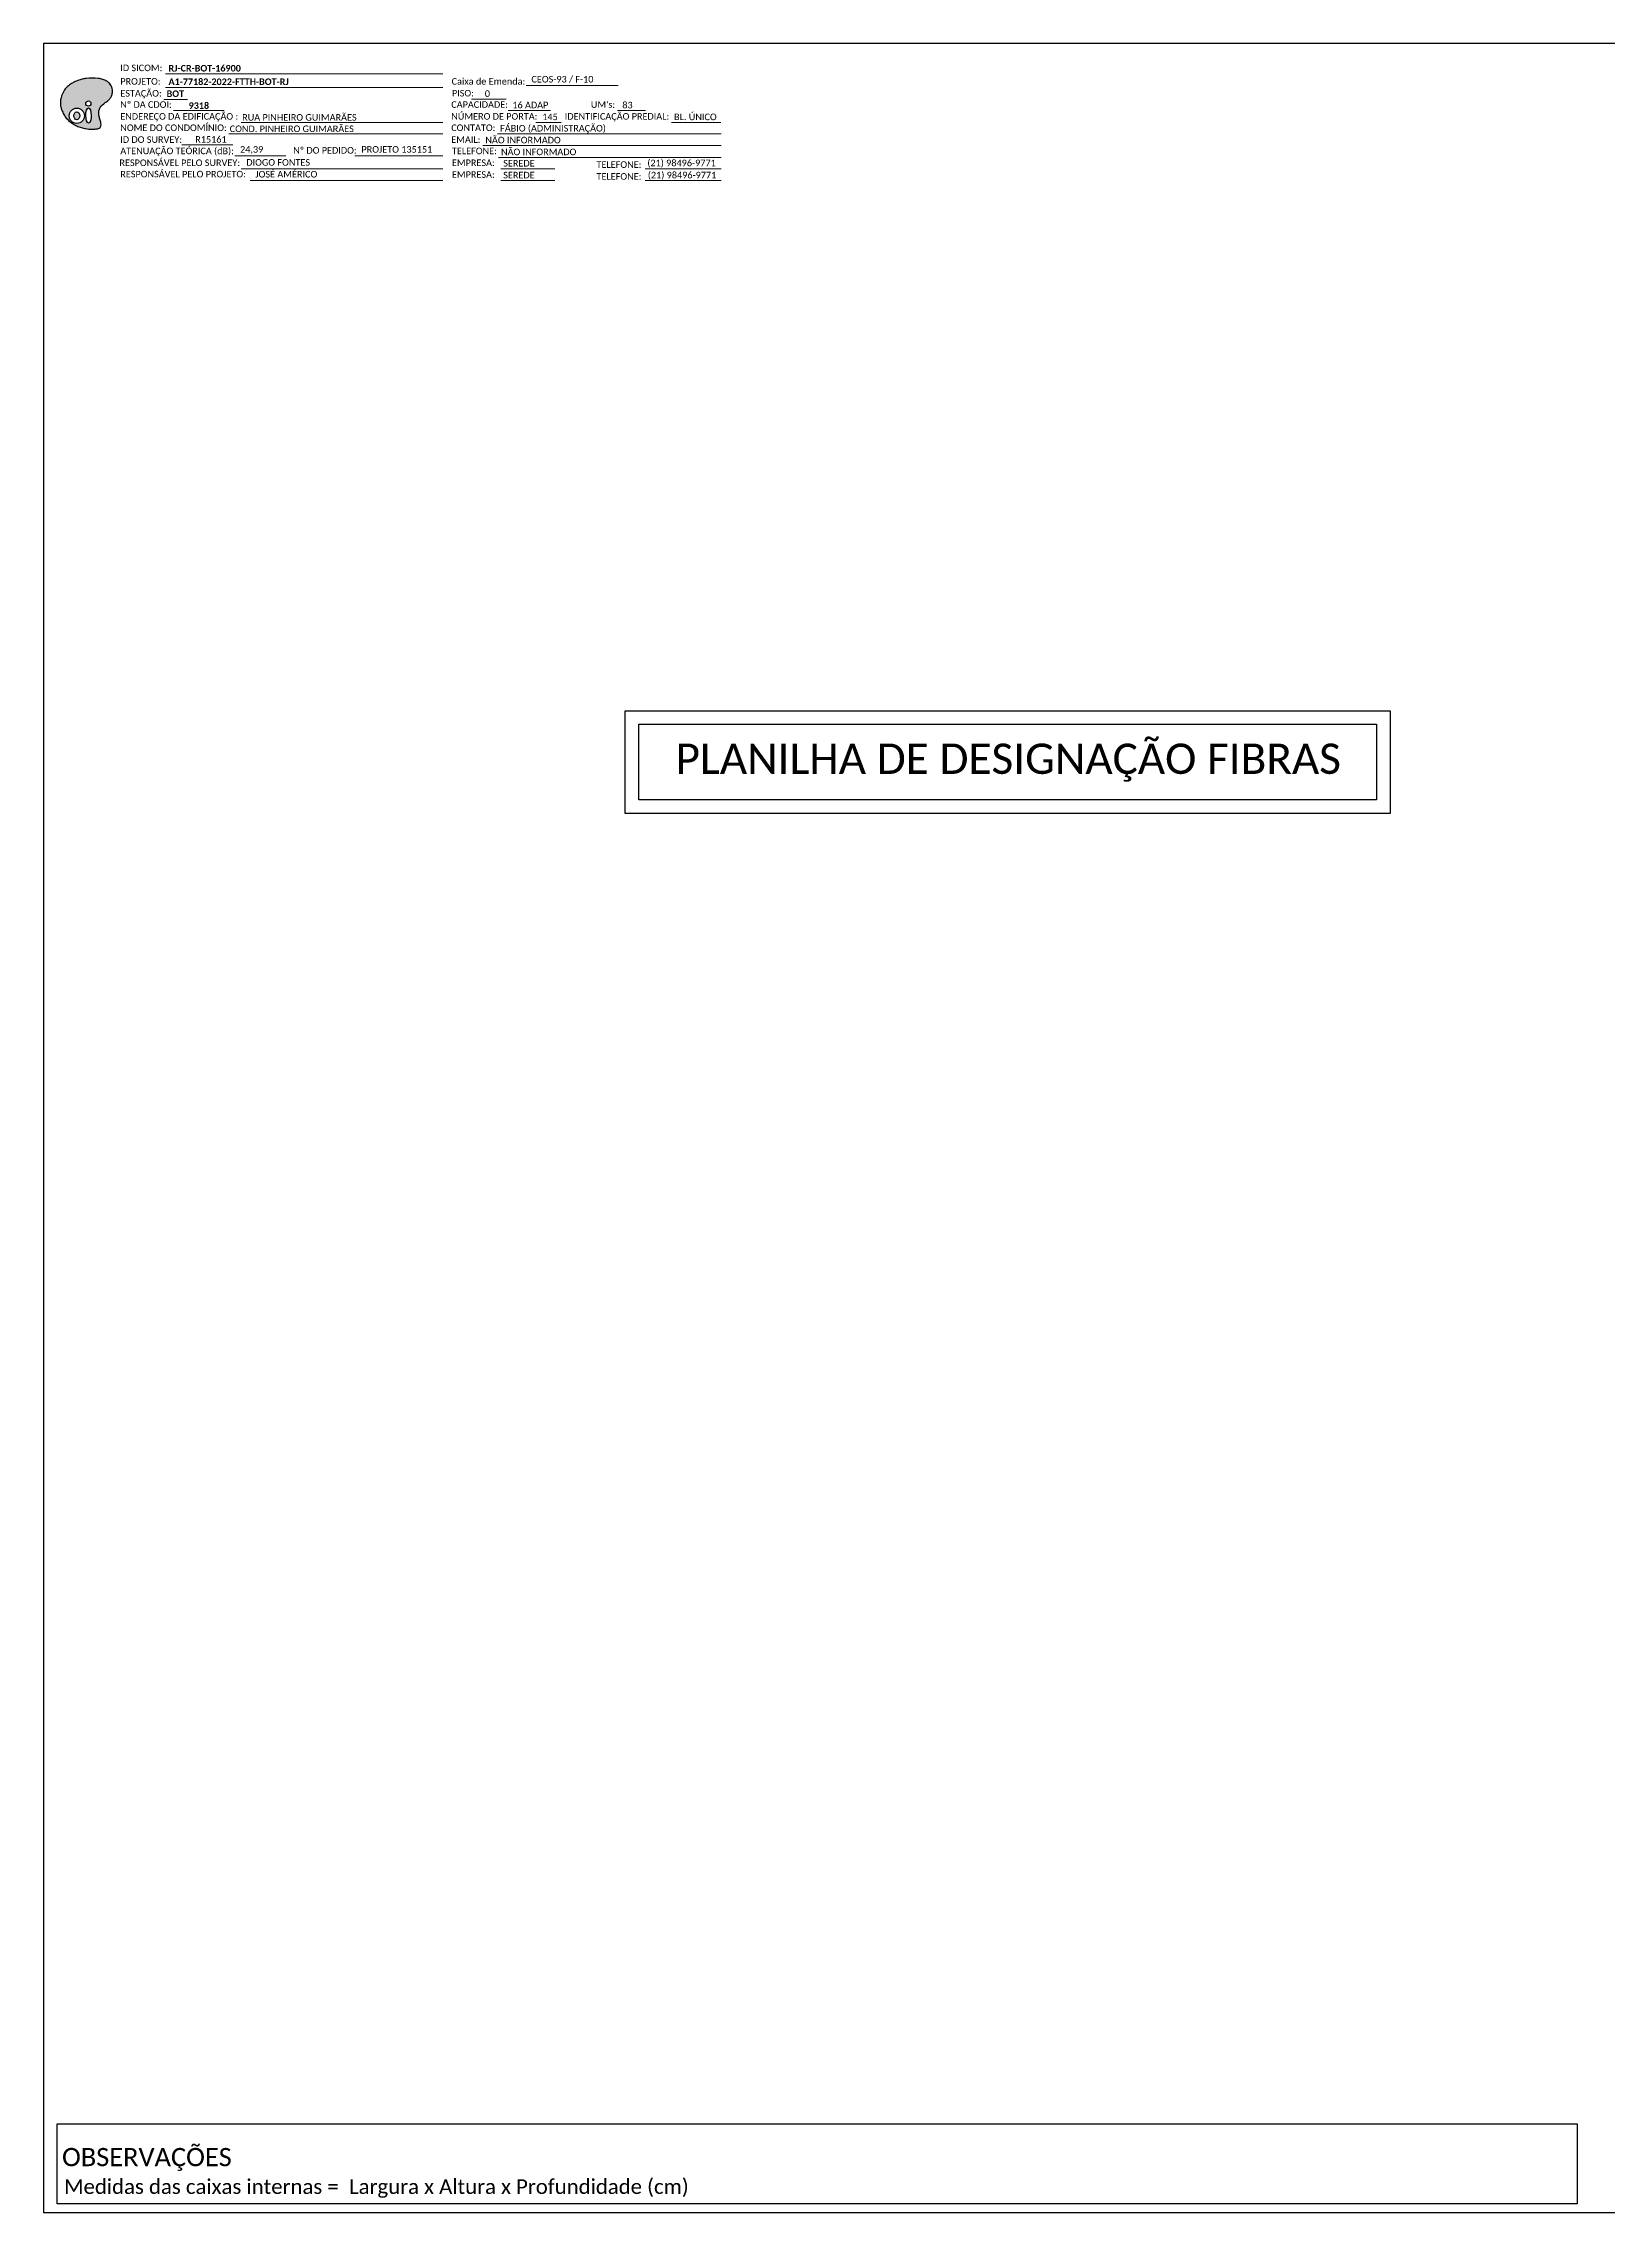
# Model space of a CAD drawing. Extents: x -86 to 1625, y 705 to 1299.
# Drawn here: x 786 to 1215, y 705 to 1299 of the extents above; entities that cross this region are included whole.
import ezdxf
from ezdxf.enums import TextEntityAlignment as Align

# ---------------------------------------------------------------- set-up
doc = ezdxf.new("R2010")
doc.units = 0
doc.styles.get("Standard").update_dxf_attribs({"font": 'arial.ttf'})
doc.styles.add('WMF-Calibri0', font='calibri.ttf')
doc.styles.add('WMF-Calibri1', font='calibrib.ttf')

# ---------------------------------------------------------------- blocks, each defined once
blk = doc.blocks.new('OI')
h = blk.add_hatch(color=40)
edge = h.paths.add_edge_path()
edge.add_spline(control_points=[(4.35, -0.67), (3.92, -0.99), (3.26, -1.5), (2.81, -2.59), (2.9, -3.5), (3.06, -4.27), (3.31, -4.85), (3.37, -5.39), (3.4, -5.88), (3.2, -6.4), (2.54, -6.61), (1.65, -6.63), (0.55, -6.67), (-0.56, -6.42), (-1.61, -6.14), (-2.77, -5.61), (-3.92, -4.77), (-4.89, -3.7), (-5.34, -2.65), (-5.6, -1.94), (-5.85, -0.96), (-5.71, 0.47), (-5.1, 2.02), (-4.14, 3.02), (-3.3, 3.61), (-2.37, 4.16), (-1.36, 4.44), (-0.56, 4.7), (0.79, 4.85), (2.24, 4.97), (3.79, 4.57), (4.67, 4.21), (5.44, 3.65), (5.76, 2.99), (6.03, 2.21), (6.01, 1.46), (5.72, 0.64), (5.31, 0.08), (4.88, -0.38), (4.51, -0.55), (4.35, -0.67)], knot_values=[0, 0, 0, 0, 1.60434, 2.417191, 3.427595, 4.282808, 4.776746, 5.304182, 5.888771, 6.258406, 6.858137, 7.79129, 8.986195, 10.124242, 11.187857, 12.242908, 13.953784, 15.414161, 16.515391, 17.349188, 17.675853, 19.552021, 21.515531, 22.568638, 23.63245, 24.621084, 25.782718, 26.745347, 27.142653, 29.870543, 31.004649, 31.921532, 32.709589, 33.801391, 34.042471, 35.192333, 35.971461, 36.628871, 37.254359, 37.836911, 37.836911, 37.836911, 37.836911], degree=3, periodic=0)
h.paths.add_polyline_path([(1.13, -0.87, -1), (-0.04, -0.87, -1)], flags=16)
edge = h.paths.add_edge_path(flags=16)
edge.add_ellipse((0.56, -3.59), major_axis=(-0.02, 1.71), ratio=0.361305, start_angle=0, end_angle=360)
h.paths.add_polyline_path([(-0.36, -3.62, -1), (-3.8, -3.62, -1)], flags=16)
edge = h.paths.add_edge_path(flags=0)
edge.add_ellipse((-2.08, -3.62), major_axis=(0, 0.885), ratio=0.758294, start_angle=0, end_angle=360)
at = {"color": 40}
for centre, radius in [((-2.08, -3.62), 1.72), ((0.54, -0.87), 0.587)]:
    blk.add_circle(centre, radius, dxfattribs=at)
blk.add_ellipse((-2.08, -3.62), major_axis=(0, 0.885), ratio=0.758294, start_param=-3.141592653589792, end_param=3.141592653589792, dxfattribs=at)
blk.add_ellipse((0.56, -3.59), major_axis=(-0.02, 1.71), ratio=0.361305, dxfattribs=at)
at = {"color": 40, "start_tangent": (-0.800898, -0.598801), "end_tangent": (-0.800898, -0.598801)}
blk.add_spline([(4.35, -0.67), (3.2, -1.78), (2.9, -2.54), (2.92, -3.55), (3.12, -4.38), (3.28, -4.85), (3.37, -5.37), (3.35, -5.95), (3.2, -6.29), (2.66, -6.55), (1.73, -6.63), (0.54, -6.62), (-0.58, -6.41), (-1.6, -6.11), (-2.56, -5.67), (-3.95, -4.67), (-4.89, -3.56), (-5.37, -2.56), (-5.64, -1.78), (-5.72, -1.46), (-5.63, 0.42), (-4.84, 2.22), (-4.13, 2.99), (-3.27, 3.62), (-2.4, 4.09), (-1.3, 4.47), (-0.37, 4.72), (0.02, 4.77), (2.75, 4.8), (3.85, 4.53), (4.69, 4.16), (5.31, 3.68), (5.85, 2.73), (5.93, 2.5), (5.94, 1.35), (5.67, 0.62), (5.29, 0.08), (4.84, -0.36), (4.35, -0.67)], degree=3, dxfattribs=at)

msp = doc.modelspace()

# ---------------------------------------------------------------- linework, layer by layer
msp.add_lwpolyline([(786.29, 705.02), (1624.85, 705.02), (1624.85, 1299.02), (786.29, 1299.02), (786.29, 705.02)])
at = {"color": 7, "lineweight": 0}
for points in [[(819.76, 1290.67), (895.73, 1290.67)], [(819.25, 1283.7), (825.8, 1283.7)], [(819.76, 1286.98), (895.73, 1286.98)], [(903.53, 1283.75), (913.01, 1283.75)], [(918.57, 1287.47), (943.71, 1287.47)], [(821.91, 1280.63), (835.85, 1280.63)], [(840.48, 1277.4), (895.73, 1277.4)], [(913.58, 1280.63), (925.2, 1280.63)], [(921.16, 1277.4), (928.11, 1277.4)], [(943.52, 1280.63), (951.19, 1280.63)], [(958.34, 1277.4), (971.89, 1277.4)], [(824.23, 1271.22), (838.17, 1271.22)], [(837.07, 1274.28), (895.73, 1274.28)], [(910.69, 1274.28), (971.92, 1274.28)], [(838.76, 1268.25), (852.71, 1268.25)], [(871.6, 1268.26), (895.75, 1268.26)], [(906.65, 1271.05), (971.92, 1271.05)], [(910.94, 1267.81), (971.92, 1267.81)], [(840.48, 1264.7), (895.73, 1264.7)], [(842.97, 1261.46), (895.73, 1261.46)], [(911.55, 1264.7), (926.35, 1264.7)], [(911.55, 1261.46), (926.35, 1261.46)], [(951.15, 1264.7), (971.92, 1264.7)], [(951.15, 1261.46), (971.92, 1261.46)]]:
    msp.add_lwpolyline(points, dxfattribs=at)
at = {"color": 1}
for points in [[(945.67, 1116.3), (1155.15, 1116.3), (1155.15, 1088.11), (945.67, 1088.11)], [(949.41, 1112.56), (1151.41, 1112.56), (1151.41, 1091.85), (949.41, 1091.85)]]:
    msp.add_lwpolyline(points, close=True, dxfattribs=at)
at = {"color": 7}
msp.add_lwpolyline([(790.09, 729.3), (1206.37, 729.3), (1206.37, 707.42), (790.09, 707.42)], close=True, dxfattribs=at)

# ---------------------------------------------------------------- block references
at = {"color": 7, "xscale": 1.213923925163967, "yscale": 1.213923925163967, "zscale": 1.213923925163967, "rotation": 0.1532896023949059}
msp.add_blockref('OI', (797.96, 1283.61), dxfattribs=at)

# ---------------------------------------------------------------- texts
at = {"color": 7, "lineweight": 0, "style": 'WMF-Calibri0'}
for s, height, p in [('PROJETO:', 1.793, (807.36, 1287.73)), ('ID SICOM:', 1.793, (807.36, 1291.42)), ('Caixa de Emenda:', 1.7927, (898.12, 1287.73)), ('ESTAÇÃO:', 1.793, (807.36, 1284.45)), ('Nº DA CDOI:', 1.7927, (807.36, 1281.38)), ('CAPACIDADE:', 1.7927, (898.01, 1281.38)), ('PISO:', 1.793, (898.19, 1284.49)), ("UM's:", 1.793, (936.25, 1281.38)), ('ENDEREÇO DA EDIFICAÇÃO :', 1.7927, (807.36, 1278.14)), ('NOME DO CONDOMÍNIO:', 1.7927, (807.36, 1275.03)), ('NÚMERO DE PORTA:', 1.7927, (898.01, 1278.14)), ('IDENTIFICAÇÃO PREDIAL:', 1.7927, (929.09, 1278.14)), ('ID DO SURVEY:', 1.7927, (807.36, 1271.79)), ('CONTATO:', 1.793, (898.01, 1275.03)), ('EMAIL:', 1.793, (898.01, 1271.79)), ('RESPONSÁVEL PELO SURVEY:', 1.7927, (807.12, 1265.44)), ('ATENUAÇÃO TEÓRICA (dB):', 1.7927, (807.36, 1268.68)), ('Nº DO PEDIDO:', 1.7927, (854.73, 1268.84)), ('TELEFONE:', 1.793, (898.19, 1268.68)), ('EMPRESA:', 1.793, (898.19, 1265.44)), ('TELEFONE:', 1.793, (937.79, 1264.94)), ('RESPONSÁVEL PELO PROJETO:', 1.7927, (807.36, 1262.33)), ('EMPRESA:', 1.793, (898.19, 1262.21)), ('TELEFONE:', 1.793, (937.79, 1261.7))]:
    msp.add_text(s, height=height, dxfattribs=at).set_placement(p)
at = {"color": 7}
for s, height, style, p in [('A1-77182-2022-FTTH-BOT-RJ', 1.7927, 'WMF-Calibri1', (820.56, 1287.63)), ('RJ-CR-BOT-16900', 1.7927, 'WMF-Calibri1', (820.56, 1291.32)), ('CEOS-93 / F-10', 1.7927, 'WMF-Calibri0', (919.97, 1288.31)), ('BOT', 1.793, 'WMF-Calibri1', (820.04, 1284.35)), ('0', 1.79, 'WMF-Calibri0', (907.21, 1284.38)), ('16 ADAP', 1.793, 'WMF-Calibri0', (914.75, 1281.25)), ('83', 1.793, 'WMF-Calibri0', (944.87, 1281.23)), ('RUA PINHEIRO GUIMARÃES', 1.7927, 'WMF-Calibri0', (840.74, 1277.86)), ('FÁBIO (ADMINISTRAÇÃO)', 1.7927, 'WMF-Calibri0', (911.4, 1274.88)), ('145', 1.793, 'WMF-Calibri0', (922.94, 1278)), ('BL. ÚNICO', 1.793, 'WMF-Calibri0', (959.04, 1278)), ('R15161', 1.793, 'WMF-Calibri0', (827.89, 1271.83)), ('COND. PINHEIRO GUIMARÃES', 1.7927, 'WMF-Calibri0', (837.33, 1274.74)), ('NÃO INFORMADO', 1.7927, 'WMF-Calibri0', (907.36, 1271.65)), ('24,39', 1.793, 'WMF-Calibri0', (840.16, 1269.09)), ('DIOGO FONTES', 1.7927, 'WMF-Calibri0', (841.87, 1265.54)), ('PROJETO 135151', 1.7927, 'WMF-Calibri0', (873.41, 1269.1)), ('NÃO INFORMADO', 1.7927, 'WMF-Calibri0', (911.64, 1268.41)), ('SEREDE', 1.793, 'WMF-Calibri0', (912.25, 1265.3)), ('(21) 98496-9771', 1.7927, 'WMF-Calibri0', (951.72, 1265.39)), ('JOSÉ AMÉRICO', 1.7927, 'WMF-Calibri0', (844.36, 1262.3)), ('SEREDE', 1.793, 'WMF-Calibri0', (912.25, 1262.06)), ('(21) 98496-9771', 1.7927, 'WMF-Calibri0', (951.86, 1262.06)), ('OBSERVAÇÕES', 4.9833, 'WMF-Calibri0', (791.4, 717.74))]:
    msp.add_text(s, height=height, dxfattribs=dict(at, style=style)).set_placement(p)
at = {"color": 7, "style": 'WMF-Calibri1'}
msp.add_text('9318', height=1.793, dxfattribs=at).set_placement((828.88, 1281.09), align=Align.CENTER)
at = {"color": 1, "insert": (1050.58, 1102.05), "char_height": 8.2944, "width": 218.3885, "attachment_point": 5}
msp.add_mtext('{\\fCalibri|b0|i0|c0|p34;PLANILHA DE DESIGNAÇÃO FIBRAS }', dxfattribs=at)
at = {"color": 7, "insert": (791.97, 714.14), "char_height": 4, "width": 658.8434, "attachment_point": 1, "style": 'WMF-Calibri0'}
msp.add_mtext('Medidas das caixas internas =  Largura x Altura x Profundidade (cm)', dxfattribs=at)

doc.saveas('drawing.dxf')
